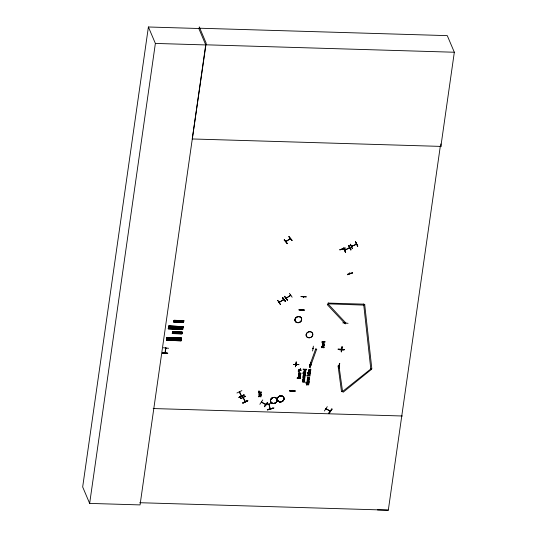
<?xml version="1.0" encoding="UTF-8"?>
<svg xmlns="http://www.w3.org/2000/svg" width="537" height="537" viewBox="0 0 537 537"><rect width="100%" height="100%" fill="white"/><g stroke="black" fill="none" stroke-linecap="round" stroke-linejoin="round"><path stroke-width="0.81" d="M269.003 403.972L269.232 404.73L269.131 404.388M292.652 390.352L292.605 390.802M295.968 364.012L296.048 365.12L296.31 364.583M341.814 348.99L341.72 349.466L341.66 349.124M165.268 352.95L165.027 352.326M165.732 348.688L166.034 348.164M289.785 390.755L295.095 391.198C285.818 391.03 289.282 390.412 295.082 390.788M295.095 391.191L289.752 390.963M338.901 349.231C338.545 350.05 344.68 350.815 344.237 349.419M166.638 340.263L181.09 340.807L181.211 340.002L166.752 339.491L181.157 340.377M166.692 339.921L181.083 340.646L166.645 340.022L181.09 340.599L181.446 338.122M166.953 338.29L181.405 338.867L166.933 338.021L181.479 338.364L167.034 337.786M167.007 337.981L167.081 337.458L181.526 338.048L181.405 338.646L166.953 338.095L181.452 338.525M168.276 328.825L182.721 329.396L168.262 328.845L168.712 326.019L183.164 326.61L168.645 326.107L168.584 326.872L183.016 327.161M168.35 328.315L182.714 329.208L182.849 328.563L168.396 327.986L182.842 328.61L168.396 328.006L168.269 328.604L182.721 329.174M183.164 326.597L168.712 326.019M172.498 331.712L182.204 332.108L181.902 333.98L172.276 333.558M172.357 333.034L181.962 333.625L172.27 333.598M182.204 332.108L172.572 331.718L172.484 332.121L182.124 332.651M174.129 320.274L183.842 320.67L183.547 322.529L173.901 322.16L173.961 321.804M173.995 321.596L183.627 321.978L183.54 322.542M174.116 320.844L174.169 320.488L183.808 320.878L183.748 321.227L174.122 320.811M181.09 340.834L166.631 340.283L166.765 339.424L181.211 340.049M181.956 333.517L172.31 333.088L181.996 333.41M182.157 332.155L182.124 332.524L172.484 332.135L182.124 332.631M183.842 320.67L174.156 320.334L173.881 321.911L183.533 322.348M162.396 353.185C162.053 352.299 168.047 352.661 167.719 353.447L162.389 353.165L162.382 352.775M241.267 395.789L241.556 395.782M244.838 401.126L245.161 401.797L245.013 401.045M325.831 408.986L326.335 408.858M324.388 345.506L324.395 345.969L322.898 345.929L322.435 346.895C323.408 345.956 325.046 347.936 323.73 347.728M261.405 402.273L265.728 404.636M349.668 247.732L344.828 250.081M345.271 249.886L345.13 249.537M349.735 247.886L349.439 247.497M351.507 246.308L356.541 244.268L356.427 243.852M356.528 244.093L355.971 244.335L356.595 244.241M198.804 28.501L148.4 26.991L82.671 486.965L89.652 503.404L140.056 504.908L205.725 44.799L454.329 52.237L440.864 146.467L440.28 146.453L388.311 510.15L377.491 509.895M89.652 503.404L155.374 43.43L148.4 26.991M258.988 392.171L258.592 393.171L258.834 390.949M259.049 392.312L261.539 392.386L261.586 392.044L259.096 391.963L259.163 390.963M260.881 396.447L260.881 396.984L259.901 396.279L258.767 396.924L258.76 396.413M258.814 396.548L259.68 396.091L258.948 395.064M259.21 393.272L260.995 393.507L261.351 394.084L261.163 395.004L259.049 394.937L259.035 394.473M259.096 394.614L260.673 394.661L261.002 394.165L259.264 393.413M260.15 395.95L261.076 395.628L261.069 395.118M300.156 378.155L300.17 378.619L297.216 378.531L297.209 378.068M300.27 377.343L300.284 377.806L297.337 377.719L297.323 377.256M299.331 370.926L299.357 371.295L298.243 371.342L298.243 370.819M300.304 370.295L300.015 370.731L298.512 370.376L298.498 369.919M300.693 374.383L300.713 374.819L298.525 375.249L298.512 374.786M300.196 374.511L298.686 374.128L298.666 373.718M300.371 373.309L298.841 373.054L298.827 372.577M300.163 376.544L300.378 375.564A0.745 0.651 -23 0 0 300.002 375.45C299.028 375.86 298.485 377.571 298.827 375.437M298.948 369.919L300.109 370.094L300.176 369.08M300.364 370.436L301.385 370.127L300.411 370.1L300.519 368.818M298.465 375.43L298.619 376.907L300.398 377.014L300.384 376.551M299.129 373.859L300.888 373.571L300.874 373.134M304.204 369.422L303.21 369.53L303.197 369.067M304.882 374.672L303.345 374.417L303.492 373.416L302.881 373.403L302.868 372.94M302.586 380.854L302.398 380.518M305.204 375.752L305.224 376.189L303.036 376.618L303.022 376.155M304.707 375.88L303.197 375.491L303.177 375.088M302.928 373.074L303.512 372.732M303.338 373.94L303.7 374.027L303.727 373.289M305.123 373.94C306.741 373.698 304.043 372.665 303.808 372.745M303.519 379.001C301.895 379.29 303.955 381.136 303.459 378.867M303.788 377.128C302.163 377.417 304.224 379.256 303.727 376.994M304.6 371.423C302.975 371.711 305.036 373.551 304.546 371.282M304.056 380.183C305.459 380.646 304.546 377.719 303.137 378.8C301.237 379.773 304.66 381.686 303.734 378.874M304.325 378.303C305.728 378.773 304.815 375.846 303.405 376.927C301.505 377.9 304.929 379.813 304.002 377.001M305.137 372.597C306.54 373.061 305.634 370.141 304.224 371.215C302.324 372.195 305.748 374.101 304.815 371.289M304.11 380.337L304.452 379.404L303.794 379.015M304.378 378.464L304.721 377.531L304.063 377.135M305.191 372.752L305.533 371.826L304.875 371.429M305.184 374.074L305.197 373.517L303.788 373.43M302.646 380.988L302.512 382.102L304.358 382.243L304.345 381.78M304.405 381.921L302.62 381.498L302.949 381.002L304.526 381.048L304.513 380.579M303.64 375.229L305.399 374.94L305.385 374.504M306.003 369.476L306.15 369.154M308.896 382.861L308.909 383.324L305.956 383.237L305.949 382.774M309.01 382.049L309.023 382.512L306.077 382.425L306.063 381.961M307.043 375.665L307.956 375.692A0.987 0.859 -23 0 1 307.923 375.041A0.852 0.745 -23 0 1 308.258 374.638L309.923 374.645A0.698 0.611 -23 0 1 310.138 375.021L309.943 376.081L306.996 375.987L306.983 375.524M310.332 372.826L310.339 373.289L307.392 373.202L307.379 372.738M307.748 373.544L307.748 374.054L307.372 373.53M309.433 379.088L309.453 379.525L307.265 379.954L307.251 379.491M308.936 379.216L307.426 378.833L307.406 378.424M309.111 378.014L307.573 377.759L307.567 377.283M310.211 373.638L310.225 374.101L308.11 374.041L308.097 373.577M306.593 384.821L306.976 384.814M308.903 381.25L309.117 380.27A0.745 0.651 -23 0 0 308.741 380.156C307.768 380.558 307.224 382.27 307.567 380.142M308.647 370.449C309.728 368.697 308.929 370.725 310.594 370.517A0.832 0.725 -23 0 0 310.829 370.141L310.722 369.174M306.647 384.962C306.325 381.787 309.158 386.412 308.272 383.532M308.701 370.584C308.379 367.409 311.212 372.04 310.326 369.161M307.204 380.129L307.359 381.612L309.137 381.72L309.124 381.257M307.869 378.565L309.627 378.276L309.614 377.84M322.334 347.083L322.005 347.815L322.093 347.211L321.488 347.197L321.475 346.727M322.119 341.552C321.072 343.472 324.227 343.995 323.838 341.948M322.388 341.908L322.851 342.989L323.516 341.941M345.761 322.771L345.022 323.636L327.322 304.701L328.147 304.043L328.194 302.888M321.535 346.868L322.113 346.526M322.536 345.781L322.267 345.445M323.784 347.869L323.804 347.311L322.388 347.224M323.898 342.089L324.945 342.116L324.939 341.639M328.06 303.841L363.764 305.11L363.811 303.955M296.209 361.911L295.491 366.831L296.209 361.931M309.909 367.14L310.621 362.24L309.883 367.127M309.956 367.248L310.688 362.347M293.551 364.482L298.887 364.677M295.88 364.234L296.035 365.019M292.45 390.332L292.376 390.822L292.235 390.48M310.822 362.535L310.064 367.442M312.588 351.01L313.38 346.13M310.42 364.69L310.601 365.153L310.54 364.643M313.548 348.345L313.574 348.714L313.044 348.211M342.74 322.858L348.05 323.314M339.129 365.784C337.619 365.435 339.579 366.643 338.921 365.516L342.559 391.493L341.431 391.493M338.464 365.59L338.612 365.986L338.552 365.475M341.123 349.533L341.055 349.043M345.278 323.267L345.204 323.757L345.177 323.026M339.78 363.421L338.746 368.322L339.552 363.401M342.284 346.989L341.25 351.889L341.962 346.855L341.317 351.876M338.746 368.322L339.424 363.281M344.257 349.829C340.109 348.614 332.262 349.278 344.298 349.56M166.631 340.002L167.007 337.551L181.519 338.102L167.074 337.525M169.732 328.617L170.108 326.167M168.094 340.055L168.477 337.605M170.706 328.657L171.088 326.207M169.074 340.096L169.45 337.645M172.176 328.718L172.552 326.268M170.538 340.156L170.92 337.706M181.942 333.725L172.263 333.403L172.518 331.772M173.478 328.765L173.86 326.315M171.847 340.203L172.223 337.753M175.136 320.374L174.854 321.952M174.941 328.825L175.324 326.375M173.31 340.263L173.686 337.813M175.129 331.873L174.854 333.45M177.633 320.468L177.358 322.046M181.238 329.08L181.613 326.63M179.6 340.518L179.982 338.068M182.553 322.314L182.808 320.676M180.922 333.752L181.17 332.114M301.64 309.715L301.472 309.661M303.398 296.592L303.439 297.055M301.747 309.473L301.848 309.715M306.265 296.921L300.874 296.605L306.211 296.78M304.358 310.158L299.022 309.977M163.288 347.748L168.578 348.278M165.826 348.144L165.242 352.95M283.301 299.774L283.214 299.458M283.664 299.237L283.791 299.72L283.536 299.257M284.382 239.858L287.362 243.684L284.194 239.992M349.715 272.997L350.131 273.642L349.896 272.937M284.476 296.397L287.496 300.183L284.476 296.384M299.337 376.659L299.673 375.866L300.196 375.887L299.921 376.672L299.277 376.518M308.077 381.357L308.413 380.565L308.936 380.592L308.661 381.377L308.016 381.223M268.923 404.26L269.99 408.885M345.217 323.314L345.184 322.972M298.887 364.61L293.538 364.415M350.507 244.201L352.433 248.463M168.638 326.496L183.036 327.208L183.09 326.684L182.721 329.396M165.752 348.244L165.725 347.902M345.21 249.906L344.976 249.47M356.534 244.288L356.299 243.852M316.689 349.09L310.883 365.187L309.889 364.965L315.702 348.862M239.254 391.681L239.75 392.252M243.033 397.501L243.442 397.897L243.1 397.179M245.308 401.669L243.301 397.481M289.866 238.985L290.322 238.676L285.744 241.462M290.47 238.804L290.02 239.126L289.812 238.71M279.502 301.861L279.522 302.089M286.067 298.142L290.698 295.229M324.368 411.013L327.302 406.637M326.248 408.697L325.858 408.966L330.148 410.966M325.811 408.529L330.087 410.959M329.926 410.583L329.745 410.758M328.832 413.208L331.893 408.999M329.094 413.43L332.074 409.1L328.852 413.315L331.819 408.879M262.761 399.917L259.874 404.294M261.351 402.059L261.539 401.891M261.828 402.079L261.902 402.535L261.687 402.273M265.473 404.012L265.271 404.227M267.366 402.307L267.668 402.575L264.352 406.731L267.399 402.334M264.405 406.744L267.641 402.549M342.68 249.067L342.593 249.631L342.734 249.141M342.687 249.289L342.552 248.826M174.109 320.649L183.795 320.985L174.149 320.629M173.914 321.978L183.6 322.046M183.547 322.368L173.907 322.012M269.99 408.18L270.212 408.825M305.775 369.604C302.069 369.174 306.332 371.913 305.721 369.469M309.473 375.739C310.883 373.269 305.634 376.115 309.413 375.598M285.926 241.616C286.751 240.771 286.12 242.529 285.812 241.361M290.141 238.428L290.389 238.864L285.959 241.549M304.264 369.563C302.7 371.141 306.842 371.416 306.063 369.617M322.596 345.915L322.234 346.352A0.712 0.624 -23 0 0 322.193 346.613L322.133 346.472M277.548 300.633L277.743 300.351L280.321 304.566M279.663 302.284L279.421 301.848M286.597 298.035L286.429 297.612M310.594 364.912L311.044 364.777M341.069 349.506L341.606 349.52L341.425 349.084L341.539 349.459M283.791 299.72L283.758 299.377M371.356 369.456L343.15 392.225L342.499 391.533L370.798 368.973L371.839 368.785L364.69 304.439M308.668 383.546L308.775 384.512A0.832 0.725 -23 0 1 308.54 384.888C307.614 385.626 306.849 382.7 307.036 384.955M350.285 244.308L352.259 248.671M298.559 370.06L300.572 368.953M299.002 370.06L300.23 369.214M349.204 247.913L349.057 247.718M284.18 240.019L284.375 239.717L287.362 243.684M288.987 236.743L292.135 240.462L288.893 236.656M289.362 293.323L292.155 297.223M283.69 299.505L279.139 302.391L283.811 299.646M286.013 297.874L286.161 298.277L290.792 295.37M282.489 297.518L285.449 301.358L282.677 297.404M259.009 395.198L259.982 395.897L261.13 395.259M236.938 393.003L241.878 390.621M239.784 392.272C237.951 390.177 242.684 398.367 241.167 395.547M239.052 397.266C254.431 390.245 228.655 402.495 243.986 394.856M239.093 397.36L244.04 394.99M244.16 395.232L239.207 397.595M240.616 398.582L245.563 396.219M240.643 398.642L245.597 396.279M242.764 402.938L247.678 400.481L242.711 402.804L242.885 403.18L247.819 400.777L242.878 403.159M345.66 252.215L343.418 247.966L345.378 252.336L345.6 252.081M348.661 245.483L350.956 249.873L348.701 245.483M356.454 244.107L351.628 246.443M344.767 250.081L349.728 247.913L349.567 247.49M355.561 241.838L357.817 246.228L355.521 241.845M291.92 240.576L288.933 236.649M286.234 298.257L286.033 297.8M283.469 299.921L283.194 299.532M279.032 302.15L279.354 302.506L279.099 302.049M285.228 301.472L282.408 297.431M285.422 301.358L282.375 297.438M339.934 249.88L345.143 248.181M347.392 274.427L352.648 272.823L347.513 274.769L347.379 274.38L352.648 272.823M309.977 364.428L310.225 364.952L310.158 364.462M271.594 403.247L266.352 404.885M269.104 404.213L268.822 404.025M272.702 408.08L272.749 408.207C255.323 412.933 286.745 404.314 267.533 409.906L272.803 408.409L272.695 408.046M298.72 373.859L300.425 373.443M303.23 375.222L304.935 374.813M307.459 378.558L309.164 378.149M355.615 241.939L357.561 246.302M348.755 245.577L350.715 249.953M348.969 245.49L350.943 249.859M296.216 364.536L296.156 364.019M338.015 365.945L339.142 365.945M363.643 304.627L364.777 304.647M298.572 374.92L300.257 374.645M303.083 376.289L304.768 376.014M307.312 379.625L308.997 379.35M313.38 348.466L313.413 348.224M313.474 348.735L312.896 348.426M440.286 146.386L440.87 146.4L440.864 143.903M155.374 43.43L205.778 44.933L198.677 28.192L447.281 35.63L454.329 52.237M440.87 146.4L192.266 138.962L206.168 43.148L199.247 26.85M328.282 303.09L363.898 304.157M322.173 341.686L324.999 341.774M322.448 342.042L323.576 342.076M322.328 345.58L324.442 345.647M322.173 346.667L322.502 346.486M310.379 369.295L310.782 369.308M303.257 369.201L306.204 369.288M307.439 372.873L310.386 372.96M307.433 373.671L307.802 373.678M308.157 373.712L310.272 373.779M298.525 375.564L298.887 375.578M297.384 377.39L300.331 377.477M297.263 378.202L300.217 378.296M307.265 380.27L307.627 380.277M302.459 380.652L304.573 380.72M306.124 382.096L309.07 382.183M306.003 382.908L308.956 382.995M308.332 383.666L308.728 383.68M153.159 408.543L402.347 416M139.707 502.713L388.311 510.15M298.988 309.762L304.385 310.05L299.035 309.869M342.284 346.996L341.928 346.848M338.592 365.764L339.022 365.751M338.565 365.932L338.887 365.737M310.601 365.153L311.037 365.113M289.738 390.641L295.082 390.829M173.948 321.838L183.594 322.187M183.043 327.187L168.578 326.879M172.531 331.967L182.171 332.316M162.422 352.91L167.766 353.178M298.303 370.953L299.391 371.06M312.923 348.258L312.997 348.667M245.114 401.75L243.053 397.602M315.79 349.07L316.776 349.292M298.887 372.712L300.935 373.275M305.446 374.638L303.345 373.886M307.627 377.417L309.674 377.974M303.7 375.363L305.264 375.887M299.19 373.994L300.754 374.517M307.929 378.699L309.493 379.223M356.112 244.476L355.917 244.073M310.024 364.905L309.943 364.549M265.781 404.18L265.943 404.509L261.412 401.884M345.472 323.22L345.392 323.764L345.331 323.422M260.203 396.084L260.935 396.581M345.466 323.274L345.372 322.979M166 348.204L165.906 347.909M269.963 408.905L269.769 408.295M328.147 304.043L345.848 322.979M370.711 368.771L371.443 369.664M284.691 296.223L287.423 300.21M277.716 300.378L280.562 304.432M247.832 400.81L247.664 400.434M239.549 391.882L241.63 396.091L241.335 395.467M355.95 244.006L356.159 244.489M351.836 245.825L352.05 246.308M351.487 245.98L351.701 246.463L351.406 246.074M349.09 247.644L349.298 248.128M344.626 249.624L344.841 250.101L344.546 249.712M345.573 252.108L343.653 247.826M342.371 248.886L342.472 249.228M349.768 273.38L349.815 273.239M345.063 323.415L345.204 323.757M290.269 238.408L290.41 238.884M289.826 238.643L290.094 239.093M286.201 241.153L286.389 241.603L286.12 241.147M303.586 296.599L303.707 297.062M303.338 296.646L303.459 297.102M301.559 309.473L301.807 309.963M301.499 309.493L301.606 309.903M290.591 294.988L290.725 295.471L290.47 295.008M290.148 295.209L290.403 295.672L290.128 295.283M310.91 364.65L311.091 365.12M296.149 364.24L296.229 365.126L296.169 364.784M295.9 364.777L296.048 365.12M267.419 409.516L267.54 409.912M243.127 397.226L243.442 397.897M242.932 397.259L243.268 397.977L242.925 397.373M239.428 391.601L239.764 392.319M178.586 320.448L178.338 322.086M176.74 320.381L176.485 322.012M175.76 320.341L175.512 321.972M176.955 331.886L176.7 333.524M175.975 331.853L175.72 333.484M174.129 331.779L173.874 333.41M173.478 331.752L173.223 333.39M165.651 348.003L165.013 353.037L164.872 352.695M349.996 273.179L350.158 273.528M269.118 404.26L270.192 408.845M338.102 366.153L341.519 391.695M363.73 304.835L370.798 368.973M310.319 371.624C308.862 373.752 308.084 369.899 310.319 371.624M324.375 344.318C322.918 346.446 322.14 342.586 324.375 344.318M308.386 371.691L308.379 371.873A0.859 0.752 -23 0 0 308.587 372.329L310.238 372.376A0.859 0.752 -23 0 0 310.574 371.94L310.258 371L308.768 371.067A0.866 0.759 -23 0 0 308.433 371.503L308.386 371.691M322.442 344.378L322.435 344.566A0.859 0.752 -23 0 0 322.643 345.016L324.294 345.063A0.859 0.752 -23 0 0 324.63 344.633L324.314 343.693L322.824 343.754A0.866 0.759 -23 0 0 322.489 344.19L322.442 344.378M168.665 326.348L183.117 326.926L168.665 326.348M341.042 349.332L341.116 349.318M165.96 348.667L165.993 348.594M345.09 247.987L339.894 249.786L345.09 247.987M279.415 401.877A3.43 2.994 -23 0 0 284.039 398.253A3.43 2.994 -23 0 0 278.622 396.648A3.43 2.994 -23 0 0 279.388 401.817A3.417 2.98 -23 0 0 284.019 398.246A3.43 2.994 -23 0 0 278.649 396.709A3.43 2.994 -23 0 0 279.415 401.877M279.381 401.75A3.403 2.974 -23 0 0 283.966 398.152A3.403 2.974 -23 0 0 278.622 396.621A3.403 2.974 -23 0 0 279.381 401.75M279.388 401.817A3.43 2.994 -23 0 0 284.013 398.192A3.417 2.98 -23 0 0 278.656 396.715A3.417 2.98 -23 0 0 279.415 401.864M308.178 337.666A3.423 2.987 -23 0 0 312.789 334.041A3.417 2.98 -23 0 0 307.412 332.504A3.423 2.987 -23 0 0 308.178 337.666A3.417 2.98 -23 0 0 312.782 334.034A3.423 2.987 -23 0 0 307.412 332.504A3.417 2.98 -23 0 0 308.171 337.652M272.548 403.388A3.43 2.994 -23 0 0 277.173 399.763A3.43 2.994 -23 0 0 271.756 398.159A3.43 2.994 -23 0 0 272.521 403.327A3.43 2.994 -23 0 0 277.146 399.703A3.43 2.994 -23 0 0 271.782 398.219A3.43 2.994 -23 0 0 272.548 403.388A3.417 2.98 -23 0 0 277.159 399.77A3.417 2.98 -23 0 0 271.796 398.232A3.417 2.98 -23 0 0 272.554 403.381M272.514 403.267A3.403 2.974 -23 0 0 277.105 399.662A3.403 2.974 -23 0 0 271.756 398.139A3.403 2.974 -23 0 0 272.514 403.267M297.042 322.603A3.423 2.987 -23 0 0 301.66 318.978A3.423 2.987 -23 0 0 296.283 317.441A3.423 2.987 -23 0 0 297.042 322.603A3.417 2.98 -23 0 0 301.653 318.978A3.417 2.98 -23 0 0 296.283 317.441A3.417 2.98 -23 0 0 297.048 322.589M297.001 322.489A3.417 2.98 -23 0 0 301.613 318.877A3.417 2.98 -23 0 0 296.243 317.34A3.417 2.98 -23 0 0 297.001 322.489"/></g></svg>
